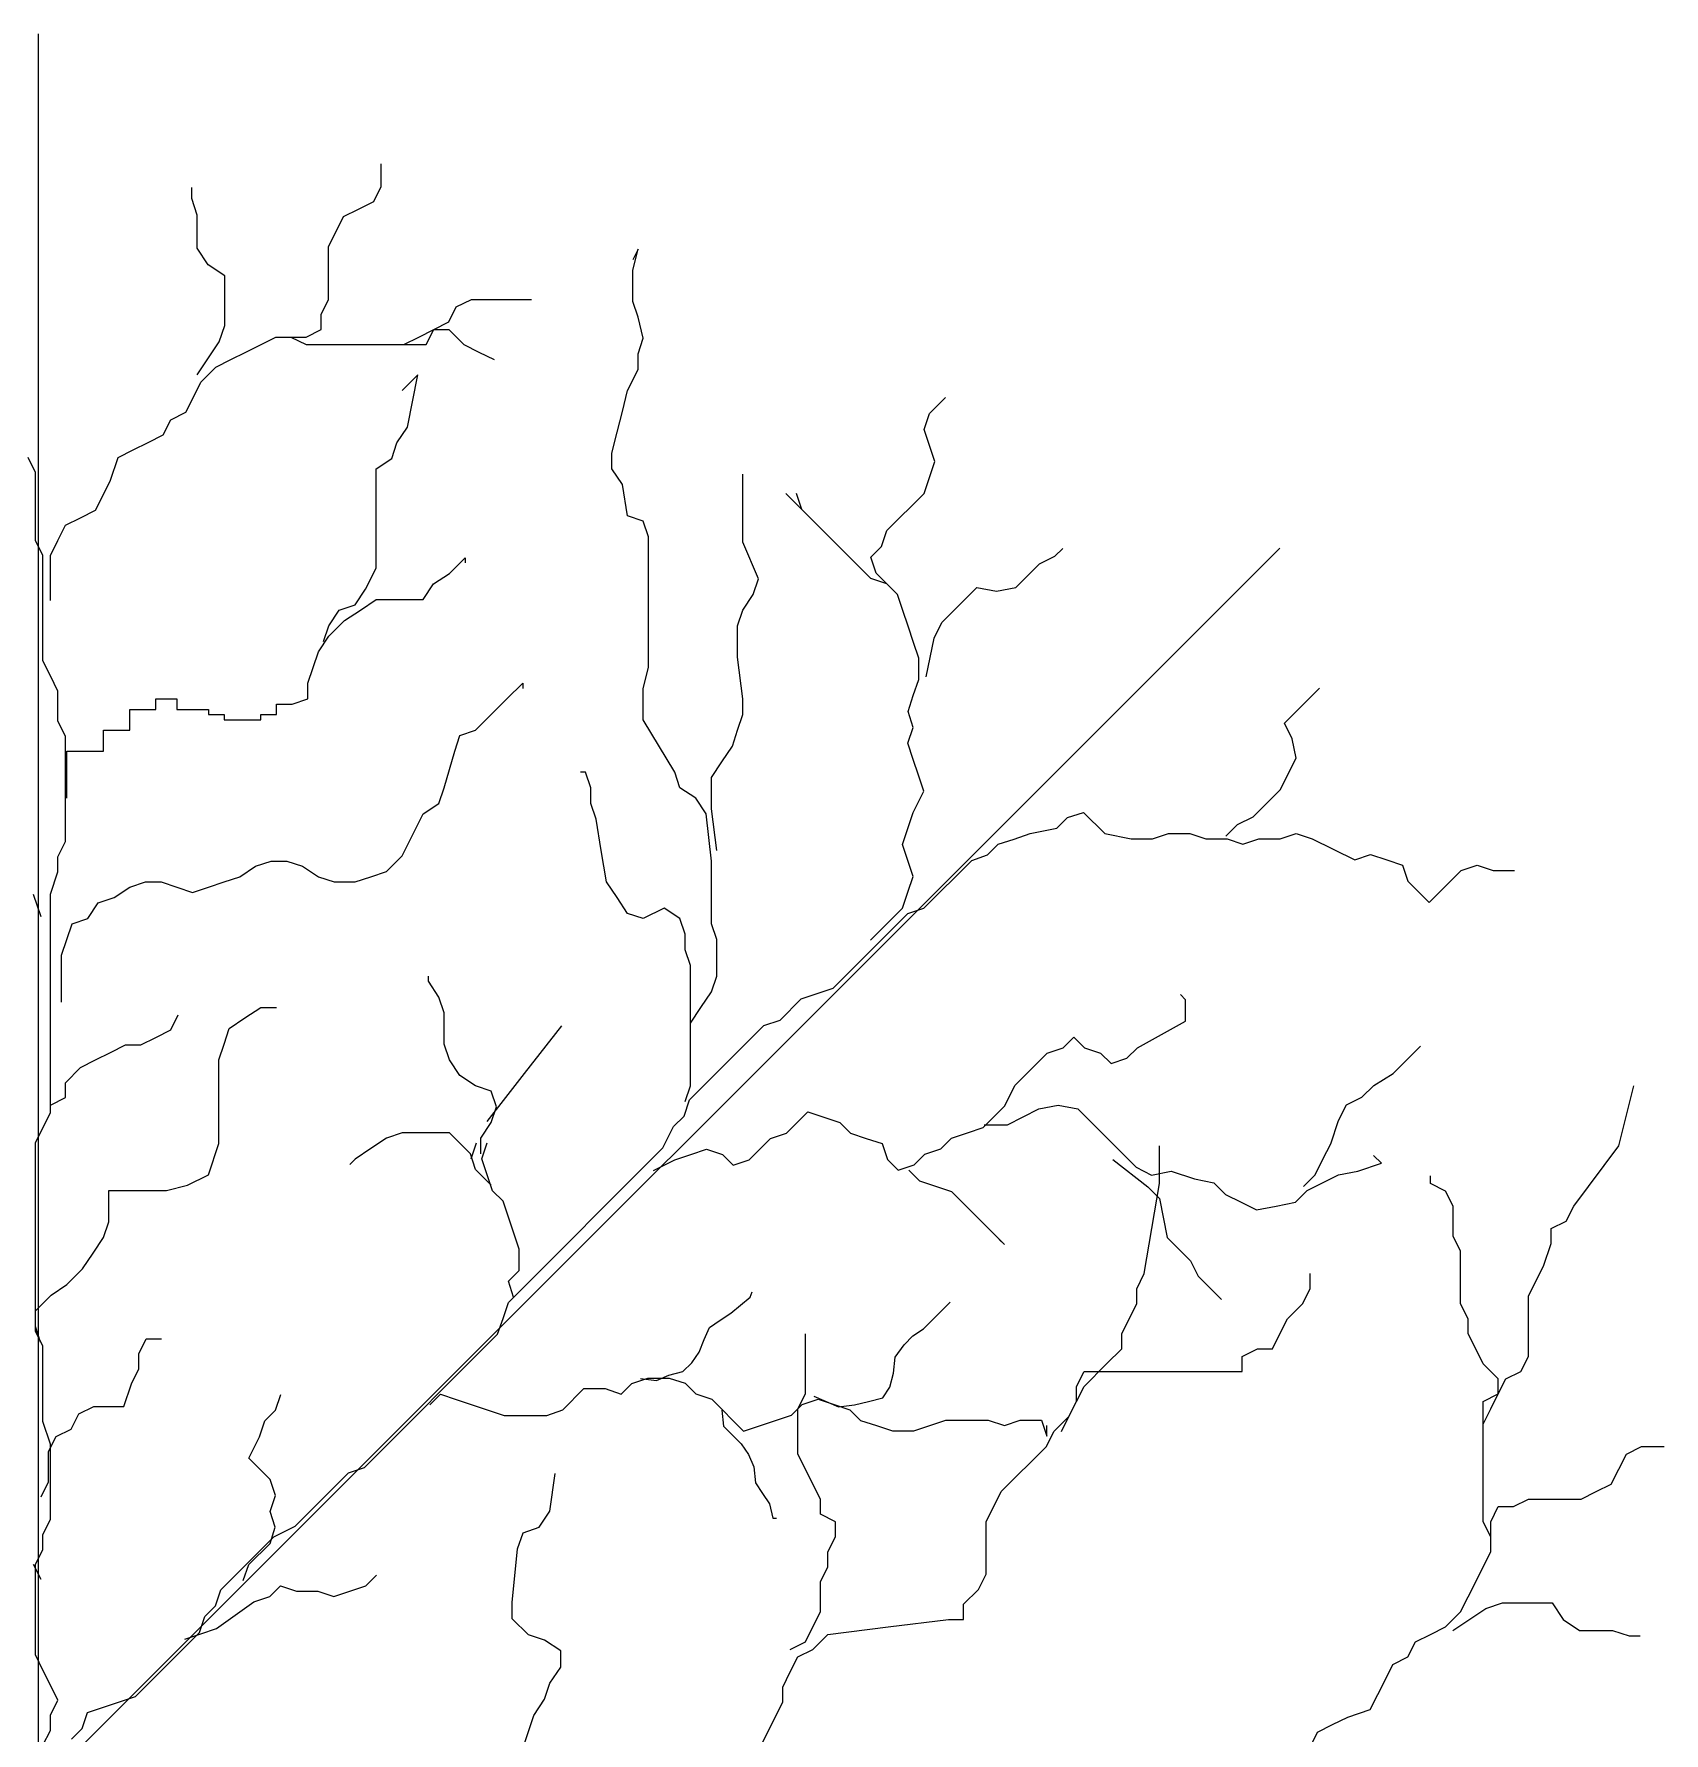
# Model space of a CAD drawing. Header units: millimetres. Extents: x 316.65 to 319.65, y 2570.14 to 2573.14.
# Drawn here: x 318.148 to 319.541, y 2571.687 to 2573.139 of the extents above; entities that cross this region are included whole.
import ezdxf

# ---------------------------------------------------------------- set-up
doc = ezdxf.new("R2010")
doc.units = ezdxf.units.MM
doc.header["$LTSCALE"] = 10
doc.layers.add('Vegetais', color=94, linetype='Continuous')

msp = doc.modelspace()

# ---------------------------------------------------------------- linework, layer by layer
at = {"layer": 'Vegetais', "color": 34}
for p, q in [((318.1521, 2571.639), (318.1521, 2573.139)), ((318.1521, 2571.639), (319.2128, 2572.6996)), ((318.1624, 2571.728), (318.156, 2571.7408)), ((318.1688, 2571.7151), (318.1624, 2571.728)), ((318.1624, 2571.7022), (318.1688, 2571.7151)), ((318.2078, 2571.7092), (318.2214, 2571.7137)), ((318.1624, 2571.6893), (318.1624, 2571.7022)), ((318.1896, 2571.691), (318.1941, 2571.7046)), ((318.1941, 2571.7046), (318.2078, 2571.7092)), ((318.156, 2571.6765), (318.1624, 2571.6893)), ((318.1805, 2571.6819), (318.1896, 2571.691))]:
    msp.add_line(p, q, dxfattribs=at)
at = {"layer": 'Vegetais'}
for p, q in [((318.445, 2573.0087), (318.445, 2573.028)), ((318.2831, 2572.9983), (318.2831, 2573.0077)), ((318.4386, 2572.9959), (318.445, 2573.0087)), ((318.2878, 2572.9842), (318.2831, 2572.9983)), ((318.4257, 2572.9894), (318.4386, 2572.9959)), ((318.2878, 2572.9559), (318.2878, 2572.9842)), ((318.4065, 2572.9701), (318.4129, 2572.983)), ((318.4129, 2572.983), (318.4257, 2572.9894)), ((318.4001, 2572.9573), (318.4065, 2572.9701)), ((318.2972, 2572.9418), (318.2878, 2572.9559)), ((318.4001, 2572.9122), (318.4001, 2572.9573)), ((318.6645, 2572.9551), (318.66, 2572.9461)), ((318.66, 2572.9372), (318.6645, 2572.9551)), ((318.3113, 2572.9323), (318.2972, 2572.9418)), ((318.3113, 2572.89), (318.3113, 2572.9323)), ((318.66, 2572.9104), (318.66, 2572.9372)), ((318.3936, 2572.8993), (318.4001, 2572.9122)), ((318.5028, 2572.8929), (318.5092, 2572.9058)), ((318.5092, 2572.9058), (318.5221, 2572.9122)), ((318.5221, 2572.9122), (318.5735, 2572.9122)), ((318.6645, 2572.897), (318.66, 2572.9104)), ((318.3066, 2572.8758), (318.3113, 2572.89)), ((318.3936, 2572.8865), (318.3936, 2572.8993)), ((318.49, 2572.8865), (318.5028, 2572.8929)), ((318.669, 2572.8791), (318.6645, 2572.897)), ((318.2878, 2572.8476), (318.3066, 2572.8758)), ((318.3423, 2572.8736), (318.3551, 2572.88)), ((318.3551, 2572.88), (318.3808, 2572.88)), ((318.3551, 2572.88), (318.3679, 2572.88)), ((318.3679, 2572.88), (318.3808, 2572.8736)), ((318.3808, 2572.88), (318.3936, 2572.8865)), ((318.4643, 2572.8736), (318.4771, 2572.88)), ((318.4771, 2572.88), (318.49, 2572.8865)), ((318.4835, 2572.8736), (318.49, 2572.8865)), ((318.49, 2572.8865), (318.5028, 2572.8865)), ((318.5028, 2572.8865), (318.5157, 2572.8736)), ((318.6645, 2572.8657), (318.669, 2572.8791)), ((318.3037, 2572.8543), (318.3166, 2572.8607)), ((318.3166, 2572.8607), (318.3294, 2572.8671)), ((318.3294, 2572.8671), (318.3423, 2572.8736)), ((318.3808, 2572.8736), (318.4835, 2572.8736)), ((318.4386, 2572.8736), (318.4643, 2572.8736)), ((318.5157, 2572.8736), (318.5285, 2572.8671)), ((318.5285, 2572.8671), (318.5414, 2572.8607)), ((318.6645, 2572.8523), (318.6645, 2572.8657)), ((318.2909, 2572.8414), (318.3037, 2572.8543)), ((318.4764, 2572.8478), (318.463, 2572.8344)), ((318.4675, 2572.8031), (318.4764, 2572.8478)), ((318.6555, 2572.8344), (318.6645, 2572.8523)), ((318.2845, 2572.8285), (318.2909, 2572.8414)), ((318.6511, 2572.8165), (318.6555, 2572.8344)), ((318.2652, 2572.8092), (318.278, 2572.8157)), ((318.278, 2572.8157), (318.2845, 2572.8285)), ((318.6466, 2572.7987), (318.6511, 2572.8165)), ((318.9136, 2572.8146), (318.9273, 2572.8283)), ((318.2588, 2572.7963), (318.2652, 2572.8092)), ((318.4585, 2572.7897), (318.4675, 2572.8031)), ((318.909, 2572.801), (318.9136, 2572.8146)), ((318.2331, 2572.7835), (318.2459, 2572.7899)), ((318.2459, 2572.7899), (318.2588, 2572.7963)), ((318.454, 2572.7763), (318.4585, 2572.7897)), ((318.6421, 2572.7808), (318.6466, 2572.7987)), ((318.9136, 2572.7874), (318.909, 2572.801)), ((318.9181, 2572.7737), (318.9136, 2572.7874)), ((318.1496, 2572.7642), (318.1432, 2572.777)), ((318.2138, 2572.7577), (318.2202, 2572.777)), ((318.2202, 2572.777), (318.2331, 2572.7835)), ((318.4406, 2572.7674), (318.454, 2572.7763)), ((318.6421, 2572.7674), (318.6421, 2572.7808)), ((318.9135, 2572.7601), (318.9181, 2572.7737)), ((318.1496, 2572.7062), (318.1496, 2572.7642)), ((318.2074, 2572.7449), (318.2138, 2572.7577)), ((318.4406, 2572.6825), (318.4406, 2572.7674)), ((318.6511, 2572.754), (318.6421, 2572.7674)), ((318.7541, 2572.7048), (318.7541, 2572.7629)), ((318.909, 2572.7464), (318.9135, 2572.7601)), ((318.201, 2572.732), (318.2074, 2572.7449)), ((318.6555, 2572.7272), (318.6511, 2572.754)), ((318.8634, 2572.6737), (318.7908, 2572.7463)), ((318.8044, 2572.7327), (318.7999, 2572.7463)), ((318.8771, 2572.7146), (318.909, 2572.7464)), ((318.1881, 2572.7256), (318.201, 2572.732)), ((318.8226, 2572.7145), (318.8044, 2572.7327)), ((318.1688, 2572.7062), (318.1753, 2572.7191)), ((318.1753, 2572.7191), (318.1881, 2572.7256)), ((318.669, 2572.7227), (318.6555, 2572.7272)), ((318.6734, 2572.7093), (318.669, 2572.7227)), ((318.8726, 2572.7009), (318.8771, 2572.7146)), ((318.156, 2572.6934), (318.1496, 2572.7062)), ((318.1624, 2572.6934), (318.1688, 2572.7062)), ((318.6734, 2572.5976), (318.6734, 2572.7093)), ((318.7675, 2572.6735), (318.7541, 2572.7048)), ((318.8635, 2572.6918), (318.8726, 2572.7009)), ((318.156, 2572.6033), (318.156, 2572.6934)), ((318.1624, 2572.6548), (318.1624, 2572.6934)), ((318.5033, 2572.678), (318.5167, 2572.6914)), ((318.5167, 2572.6914), (318.5167, 2572.6869)), ((318.868, 2572.6782), (318.8635, 2572.6918)), ((318.9874, 2572.6661), (319.0074, 2572.6861)), ((319.0074, 2572.6861), (319.0207, 2572.6928)), ((319.0207, 2572.6928), (319.0274, 2572.6994)), ((318.4316, 2572.6646), (318.4406, 2572.6825)), ((318.4898, 2572.6691), (318.5033, 2572.678)), ((318.763, 2572.6601), (318.7675, 2572.6735)), ((318.8771, 2572.6691), (318.8634, 2572.6737)), ((318.8862, 2572.66), (318.868, 2572.6782)), ((318.4227, 2572.6512), (318.4316, 2572.6646)), ((318.4809, 2572.6557), (318.4898, 2572.6691)), ((318.7541, 2572.6467), (318.763, 2572.6601)), ((318.8862, 2572.66), (318.8771, 2572.6691)), ((318.8907, 2572.6464), (318.8862, 2572.66)), ((318.9242, 2572.6361), (318.9541, 2572.6661)), ((318.9541, 2572.6661), (318.9708, 2572.6628)), ((318.9708, 2572.6628), (318.9874, 2572.6661)), ((318.4003, 2572.6333), (318.4092, 2572.6467)), ((318.4092, 2572.6467), (318.4227, 2572.6512)), ((318.4137, 2572.6378), (318.4272, 2572.6467)), ((318.4272, 2572.6467), (318.4406, 2572.6557)), ((318.4406, 2572.6557), (318.4809, 2572.6557)), ((318.7496, 2572.6333), (318.7541, 2572.6467)), ((318.8952, 2572.6328), (318.8907, 2572.6464)), ((318.3958, 2572.6199), (318.4003, 2572.6333)), ((318.4003, 2572.6244), (318.4137, 2572.6378)), ((318.7496, 2572.6065), (318.7496, 2572.6333)), ((318.8998, 2572.6191), (318.8952, 2572.6328)), ((318.9175, 2572.6228), (318.9242, 2572.6361)), ((318.3913, 2572.611), (318.4003, 2572.6244)), ((318.9043, 2572.6055), (318.8998, 2572.6191)), ((318.9108, 2572.5895), (318.9175, 2572.6228)), ((318.1624, 2572.5904), (318.156, 2572.6033)), ((318.3824, 2572.5842), (318.3913, 2572.611)), ((318.7541, 2572.5707), (318.7496, 2572.6065)), ((318.9043, 2572.5873), (318.9043, 2572.6055)), ((318.1688, 2572.5775), (318.1624, 2572.5904)), ((318.3824, 2572.5707), (318.3824, 2572.5842)), ((318.5525, 2572.5707), (318.566, 2572.5842)), ((318.566, 2572.5842), (318.566, 2572.5797)), ((318.669, 2572.5797), (318.6734, 2572.5976)), ((318.8997, 2572.5737), (318.9043, 2572.5873)), ((318.1688, 2572.5518), (318.1688, 2572.5775)), ((318.2525, 2572.5618), (318.2525, 2572.5707)), ((318.2525, 2572.5707), (318.2704, 2572.5707)), ((318.2704, 2572.5707), (318.2704, 2572.5618)), ((318.3689, 2572.5663), (318.3824, 2572.5707)), ((318.5391, 2572.5573), (318.5525, 2572.5707)), ((318.669, 2572.5529), (318.669, 2572.5797)), ((318.7541, 2572.5573), (318.7541, 2572.5707)), ((318.8952, 2572.56), (318.8997, 2572.5737)), ((319.2169, 2572.5499), (319.2468, 2572.5799)), ((318.2301, 2572.5439), (318.2301, 2572.5618)), ((318.2301, 2572.5618), (318.2525, 2572.5618)), ((318.2704, 2572.5618), (318.2973, 2572.5618)), ((318.2973, 2572.5618), (318.2973, 2572.5573)), ((318.2973, 2572.5573), (318.3107, 2572.5573)), ((318.3107, 2572.5573), (318.3107, 2572.5529)), ((318.3421, 2572.5529), (318.3421, 2572.5573)), ((318.3421, 2572.5573), (318.3555, 2572.5573)), ((318.3555, 2572.5573), (318.3555, 2572.5663)), ((318.3555, 2572.5663), (318.3689, 2572.5663)), ((318.5257, 2572.5439), (318.5391, 2572.5573)), ((318.7496, 2572.5439), (318.7541, 2572.5573)), ((318.8997, 2572.5464), (318.8952, 2572.56)), ((318.1753, 2572.5389), (318.1688, 2572.5518)), ((318.2077, 2572.5261), (318.2077, 2572.5439)), ((318.2077, 2572.5439), (318.2301, 2572.5439)), ((318.3107, 2572.5529), (318.3421, 2572.5529)), ((318.5122, 2572.5395), (318.5257, 2572.5439)), ((318.6958, 2572.5082), (318.669, 2572.5529)), ((318.7451, 2572.5305), (318.7496, 2572.5439)), ((318.8951, 2572.5328), (318.8997, 2572.5464)), ((319.2235, 2572.5366), (319.2169, 2572.5499)), ((318.1753, 2572.4488), (318.1753, 2572.5389)), ((318.1764, 2572.4858), (318.1764, 2572.5261)), ((318.1764, 2572.5261), (318.2077, 2572.5261)), ((318.4988, 2572.4948), (318.5078, 2572.5261)), ((318.5078, 2572.5261), (318.5122, 2572.5395)), ((318.7361, 2572.5171), (318.7451, 2572.5305)), ((318.8997, 2572.5191), (318.8951, 2572.5328)), ((319.2268, 2572.52), (319.2235, 2572.5366)), ((318.7272, 2572.5037), (318.7361, 2572.5171)), ((318.9042, 2572.5055), (318.8997, 2572.5191)), ((319.2201, 2572.5066), (319.2268, 2572.52)), ((318.6197, 2572.5082), (318.6152, 2572.5082)), ((318.6242, 2572.4948), (318.6197, 2572.5082)), ((318.7003, 2572.4948), (318.6958, 2572.5082)), ((318.7272, 2572.4769), (318.7272, 2572.5037)), ((318.9087, 2572.4919), (318.9042, 2572.5055)), ((319.2135, 2572.4933), (319.2201, 2572.5066)), ((318.4943, 2572.4814), (318.4988, 2572.4948)), ((318.6242, 2572.4814), (318.6242, 2572.4948)), ((318.7138, 2572.4858), (318.7003, 2572.4948)), ((318.7227, 2572.4724), (318.7138, 2572.4858)), ((318.8996, 2572.4737), (318.9087, 2572.4919)), ((319.1902, 2572.47), (319.2135, 2572.4933)), ((318.463, 2572.4367), (318.4809, 2572.4724)), ((318.4809, 2572.4724), (318.4943, 2572.4814)), ((318.6287, 2572.468), (318.6242, 2572.4814)), ((318.6331, 2572.4412), (318.6287, 2572.468)), ((318.7272, 2572.4322), (318.7227, 2572.4724)), ((318.7317, 2572.4412), (318.7272, 2572.4769)), ((318.895, 2572.46), (318.8996, 2572.4737)), ((319.0223, 2572.4602), (319.0314, 2572.4693)), ((319.0314, 2572.4693), (319.0451, 2572.4738)), ((319.0451, 2572.4738), (319.0633, 2572.4557)), ((319.1768, 2572.4633), (319.1902, 2572.47)), ((318.8905, 2572.4464), (318.895, 2572.46)), ((318.986, 2572.451), (318.9996, 2572.4556)), ((318.9996, 2572.4556), (319.0223, 2572.4602)), ((319.0633, 2572.4557), (319.086, 2572.4511)), ((319.1042, 2572.4511), (319.1178, 2572.4557)), ((319.1178, 2572.4557), (319.136, 2572.4557)), ((319.136, 2572.4557), (319.1496, 2572.4512)), ((319.1669, 2572.4534), (319.1768, 2572.4633)), ((319.2133, 2572.4513), (319.2269, 2572.4558)), ((319.2269, 2572.4558), (319.2405, 2572.4513)), ((318.1688, 2572.4359), (318.1753, 2572.4488)), ((318.6376, 2572.4143), (318.6331, 2572.4412)), ((318.895, 2572.4327), (318.8905, 2572.4464)), ((318.9632, 2572.4374), (318.9723, 2572.4465)), ((318.9723, 2572.4465), (318.986, 2572.451)), ((319.086, 2572.4511), (319.1042, 2572.4511)), ((319.1496, 2572.4512), (319.1678, 2572.4512)), ((319.1678, 2572.4512), (319.1814, 2572.4467)), ((319.1814, 2572.4467), (319.1951, 2572.4512)), ((319.1951, 2572.4512), (319.2133, 2572.4513)), ((319.2405, 2572.4513), (319.2769, 2572.4331)), ((318.1688, 2572.4231), (318.1688, 2572.4359)), ((318.3242, 2572.4188), (318.3376, 2572.4277)), ((318.3376, 2572.4277), (318.351, 2572.4322)), ((318.351, 2572.4322), (318.3645, 2572.4322)), ((318.3645, 2572.4322), (318.3779, 2572.4277)), ((318.3779, 2572.4277), (318.3913, 2572.4188)), ((318.4495, 2572.4233), (318.463, 2572.4367)), ((318.7272, 2572.3786), (318.7272, 2572.4322)), ((318.8996, 2572.4191), (318.895, 2572.4327)), ((318.9086, 2572.3918), (318.9496, 2572.4328)), ((318.9496, 2572.4328), (318.9632, 2572.4374)), ((319.2769, 2572.4331), (319.2905, 2572.4377)), ((319.2905, 2572.4377), (319.3042, 2572.4332)), ((319.3042, 2572.4332), (319.3178, 2572.4286)), ((319.3178, 2572.4286), (319.3223, 2572.415)), ((319.3405, 2572.3968), (319.3678, 2572.4241)), ((319.3678, 2572.4241), (319.3815, 2572.4287)), ((319.3815, 2572.4287), (319.3951, 2572.4242)), ((319.3951, 2572.4242), (319.4133, 2572.4242)), ((318.1624, 2572.4038), (318.1688, 2572.4231)), ((318.2167, 2572.4009), (318.2301, 2572.4099)), ((318.2301, 2572.4099), (318.2435, 2572.4143)), ((318.2435, 2572.4143), (318.257, 2572.4143)), ((318.257, 2572.4143), (318.2704, 2572.4099)), ((318.2704, 2572.4099), (318.2839, 2572.4054)), ((318.2839, 2572.4054), (318.2973, 2572.4099)), ((318.2973, 2572.4099), (318.3107, 2572.4143)), ((318.3107, 2572.4143), (318.3242, 2572.4188)), ((318.3913, 2572.4188), (318.4048, 2572.4143)), ((318.4048, 2572.4143), (318.4227, 2572.4143)), ((318.4227, 2572.4143), (318.4361, 2572.4188)), ((318.4361, 2572.4188), (318.4495, 2572.4233)), ((318.6466, 2572.4009), (318.6376, 2572.4143)), ((318.895, 2572.4055), (318.8996, 2572.4191)), ((319.3223, 2572.415), (319.3405, 2572.3968)), ((318.1544, 2572.3844), (318.148, 2572.4037)), ((318.1624, 2572.2171), (318.1624, 2572.4038)), ((318.1943, 2572.3831), (318.2032, 2572.3965)), ((318.2032, 2572.3965), (318.2167, 2572.4009)), ((318.6555, 2572.3875), (318.6466, 2572.4009)), ((318.8904, 2572.3918), (318.895, 2572.4055)), ((318.1809, 2572.3786), (318.1943, 2572.3831)), ((318.669, 2572.3831), (318.6555, 2572.3875)), ((318.6869, 2572.392), (318.669, 2572.3831)), ((318.7003, 2572.3831), (318.6869, 2572.392)), ((318.7048, 2572.3697), (318.7003, 2572.3831)), ((318.8313, 2572.3236), (318.895, 2572.3873)), ((318.8631, 2572.3645), (318.8904, 2572.3918)), ((318.895, 2572.3873), (318.9086, 2572.3918)), ((318.1764, 2572.3652), (318.1809, 2572.3786)), ((318.7048, 2572.3562), (318.7048, 2572.3697)), ((318.7317, 2572.3652), (318.7272, 2572.3786)), ((318.1719, 2572.3518), (318.1764, 2572.3652)), ((318.1719, 2572.3116), (318.1719, 2572.3518)), ((318.7093, 2572.3428), (318.7048, 2572.3562)), ((318.7317, 2572.3339), (318.7317, 2572.3652)), ((318.7093, 2572.2892), (318.7093, 2572.3428)), ((318.4854, 2572.3294), (318.4854, 2572.3339)), ((318.4943, 2572.316), (318.4854, 2572.3294)), ((318.7272, 2572.3205), (318.7317, 2572.3339)), ((318.8176, 2572.319), (318.8313, 2572.3236)), ((318.4988, 2572.3026), (318.4943, 2572.316)), ((318.7182, 2572.3071), (318.7272, 2572.3205)), ((318.7858, 2572.2962), (318.804, 2572.3144)), ((318.804, 2572.3144), (318.8176, 2572.319)), ((319.1324, 2572.3137), (319.1279, 2572.3182)), ((319.1324, 2572.2955), (319.1324, 2572.3137)), ((318.2652, 2572.2879), (318.2716, 2572.3008)), ((318.3152, 2572.2892), (318.3286, 2572.2982)), ((318.3286, 2572.2982), (318.3421, 2572.3071)), ((318.3421, 2572.3071), (318.3555, 2572.3071)), ((318.4988, 2572.2758), (318.4988, 2572.3026)), ((318.7093, 2572.2937), (318.7182, 2572.3071)), ((318.7093, 2572.2401), (318.7093, 2572.2937)), ((318.7721, 2572.2917), (318.7858, 2572.2962)), ((319.0914, 2572.2727), (319.1324, 2572.2955)), ((318.2395, 2572.275), (318.2523, 2572.2815)), ((318.2523, 2572.2815), (318.2652, 2572.2879)), ((318.3107, 2572.2758), (318.3152, 2572.2892)), ((318.5675, 2572.2506), (318.5994, 2572.2915)), ((318.7084, 2572.228), (318.7721, 2572.2917)), ((319.0278, 2572.2726), (319.0369, 2572.2817)), ((319.0369, 2572.2817), (319.046, 2572.2727)), ((318.201, 2572.2622), (318.2138, 2572.2686)), ((318.2138, 2572.2686), (318.2266, 2572.275)), ((318.2266, 2572.275), (318.2395, 2572.275)), ((318.3062, 2572.2624), (318.3107, 2572.2758)), ((318.5033, 2572.2624), (318.4988, 2572.2758)), ((318.9868, 2572.2408), (319.0142, 2572.2681)), ((319.0142, 2572.2681), (319.0278, 2572.2726)), ((319.046, 2572.2727), (319.0596, 2572.2681)), ((319.0596, 2572.2681), (319.0687, 2572.2591)), ((319.0823, 2572.2636), (319.0914, 2572.2727)), ((319.3097, 2572.2505), (319.333, 2572.2739)), ((318.1753, 2572.2428), (318.1881, 2572.2557)), ((318.1881, 2572.2557), (318.201, 2572.2622)), ((318.3062, 2572.1909), (318.3062, 2572.2624)), ((318.5122, 2572.249), (318.5033, 2572.2624)), ((318.5356, 2572.2096), (318.5675, 2572.2506)), ((319.0687, 2572.2591), (319.0823, 2572.2636)), ((319.2931, 2572.2405), (319.3097, 2572.2505)), ((318.1753, 2572.23), (318.1753, 2572.2428)), ((318.5257, 2572.2401), (318.5122, 2572.249)), ((318.5391, 2572.2356), (318.5257, 2572.2401)), ((318.5436, 2572.2222), (318.5391, 2572.2356)), ((318.7048, 2572.2267), (318.7093, 2572.2401)), ((318.9777, 2572.2226), (318.9868, 2572.2408)), ((319.2831, 2572.2305), (319.2931, 2572.2405)), ((319.5026, 2572.1888), (319.5155, 2572.2401)), ((318.1624, 2572.2235), (318.1753, 2572.23)), ((318.5391, 2572.2088), (318.5436, 2572.2222)), ((318.7038, 2572.2143), (318.7084, 2572.228)), ((318.9595, 2572.2044), (318.9777, 2572.2226)), ((319.0069, 2572.2203), (319.0235, 2572.2236)), ((319.0235, 2572.2236), (319.0402, 2572.2203)), ((319.2631, 2572.2106), (319.2698, 2572.2239)), ((319.2698, 2572.2239), (319.2831, 2572.2305)), ((318.156, 2572.2042), (318.1624, 2572.2171)), ((318.5301, 2572.1954), (318.5391, 2572.2088)), ((318.6947, 2572.2052), (318.7038, 2572.2143)), ((318.7913, 2572.1997), (318.8095, 2572.2179)), ((318.8095, 2572.2179), (318.8232, 2572.2133)), ((318.8232, 2572.2133), (318.8368, 2572.2088)), ((318.8368, 2572.2088), (318.8459, 2572.1997)), ((318.9603, 2572.2069), (318.9803, 2572.2069)), ((318.9803, 2572.2069), (319.0069, 2572.2203)), ((319.0402, 2572.2203), (319.09, 2572.1705)), ((319.2564, 2572.1906), (319.2631, 2572.2106)), ((318.1496, 2572.1914), (318.156, 2572.2042)), ((318.1496, 2572.0305), (318.1496, 2572.1914)), ((318.4495, 2572.1954), (318.4361, 2572.1864)), ((318.463, 2572.1998), (318.4495, 2572.1954)), ((318.5033, 2572.1998), (318.463, 2572.1998)), ((318.5212, 2572.182), (318.5033, 2572.1998)), ((318.522, 2572.1778), (318.5265, 2572.1914)), ((318.5301, 2572.182), (318.5301, 2572.1954)), ((318.5311, 2572.1778), (318.5356, 2572.1914)), ((318.6856, 2572.187), (318.6947, 2572.2052)), ((318.7595, 2572.1769), (318.7777, 2572.1951)), ((318.7777, 2572.1951), (318.7913, 2572.1997)), ((318.8459, 2572.1997), (318.8595, 2572.1952)), ((318.8595, 2572.1952), (318.8731, 2572.1907)), ((318.9231, 2572.1862), (318.9322, 2572.1953)), ((318.9322, 2572.1953), (318.9459, 2572.1998)), ((318.9459, 2572.1998), (318.9595, 2572.2044)), ((318.2973, 2572.1641), (318.3062, 2572.1909)), ((318.4227, 2572.1775), (318.4182, 2572.173)), ((318.4361, 2572.1864), (318.4227, 2572.1775)), ((318.5257, 2572.1686), (318.5212, 2572.182)), ((318.5356, 2572.1641), (318.5311, 2572.1778)), ((318.5537, 2572.055), (318.6856, 2572.187)), ((318.6776, 2572.1677), (318.6958, 2572.1768)), ((318.6958, 2572.1768), (318.7095, 2572.1814)), ((318.7095, 2572.1814), (318.7231, 2572.1859)), ((318.7231, 2572.1859), (318.7367, 2572.1814)), ((318.7367, 2572.1814), (318.7458, 2572.1723)), ((318.7458, 2572.1723), (318.7595, 2572.1769)), ((318.8731, 2572.1907), (318.8777, 2572.177)), ((318.8777, 2572.177), (318.8868, 2572.1679)), ((318.9004, 2572.1725), (318.9095, 2572.1816)), ((318.9095, 2572.1816), (318.9231, 2572.1862)), ((319.0701, 2572.1771), (319.1, 2572.1538)), ((319.11, 2572.1567), (319.11, 2572.1888)), ((319.2431, 2572.164), (319.2497, 2572.1773)), ((319.2497, 2572.1773), (319.2564, 2572.1906)), ((319.2997, 2572.174), (319.293, 2572.1806)), ((319.464, 2572.1374), (319.5026, 2572.1888)), ((318.2794, 2572.1552), (318.2973, 2572.1641)), ((318.5391, 2572.1552), (318.5257, 2572.1686)), ((318.5401, 2572.1505), (318.5356, 2572.1641)), ((318.8868, 2572.1679), (318.9004, 2572.1725)), ((318.8958, 2572.1679), (318.9049, 2572.1589)), ((319.09, 2572.1705), (319.1033, 2572.1638)), ((319.1033, 2572.1638), (319.12, 2572.1672)), ((319.12, 2572.1672), (319.1399, 2572.1605)), ((319.2331, 2572.154), (319.2431, 2572.164)), ((319.2364, 2572.1506), (319.263, 2572.164)), ((319.263, 2572.164), (319.2797, 2572.1673)), ((319.2797, 2572.1673), (319.2997, 2572.174)), ((319.3417, 2572.1567), (319.3417, 2572.1631)), ((318.2122, 2572.1239), (318.2122, 2572.1507)), ((318.2122, 2572.1507), (318.2615, 2572.1507)), ((318.2615, 2572.1507), (318.2794, 2572.1552)), ((318.5492, 2572.1414), (318.5401, 2572.1505)), ((318.9049, 2572.1589), (318.9186, 2572.1543)), ((318.9186, 2572.1543), (318.9322, 2572.1498)), ((318.9322, 2572.1498), (318.9776, 2572.1044)), ((319.0971, 2572.0796), (319.11, 2572.1567)), ((319.1, 2572.1538), (319.11, 2572.1439)), ((319.1399, 2572.1605), (319.1566, 2572.1572)), ((319.1566, 2572.1572), (319.1665, 2572.1472)), ((319.2264, 2572.1406), (319.2364, 2572.1506)), ((319.3546, 2572.1502), (319.3417, 2572.1567)), ((319.361, 2572.1374), (319.3546, 2572.1502)), ((318.5537, 2572.1278), (318.5492, 2572.1414)), ((319.11, 2572.1439), (319.1166, 2572.1106)), ((319.1665, 2572.1472), (319.1798, 2572.1406)), ((319.1798, 2572.1406), (319.1931, 2572.134)), ((319.1931, 2572.134), (319.2098, 2572.1373)), ((319.2098, 2572.1373), (319.2264, 2572.1406)), ((319.361, 2572.1117), (319.361, 2572.1374)), ((319.4575, 2572.1245), (319.464, 2572.1374)), ((318.2077, 2572.1105), (318.2122, 2572.1239)), ((318.5583, 2572.1142), (318.5537, 2572.1278)), ((319.4447, 2572.1181), (319.4575, 2572.1245)), ((318.1988, 2572.0971), (318.2077, 2572.1105)), ((318.5628, 2572.1005), (318.5583, 2572.1142)), ((318.9776, 2572.1044), (318.9731, 2572.1089)), ((319.1166, 2572.1106), (319.1365, 2572.0906)), ((319.3674, 2572.0988), (319.361, 2572.1117)), ((319.4382, 2572.086), (319.4447, 2572.1053)), ((319.4447, 2572.1053), (319.4447, 2572.1181)), ((318.1898, 2572.0837), (318.1988, 2572.0971)), ((318.5628, 2572.0823), (318.5628, 2572.1005)), ((319.1365, 2572.0906), (319.1432, 2572.0773)), ((319.3674, 2572.0539), (319.3674, 2572.0988)), ((318.1764, 2572.0702), (318.1898, 2572.0837)), ((318.5537, 2572.0732), (318.5628, 2572.0823)), ((319.0907, 2572.0667), (319.0971, 2572.0796)), ((319.1432, 2572.0773), (319.1631, 2572.0574)), ((319.2387, 2572.0667), (319.2387, 2572.0796)), ((319.4318, 2572.0732), (319.4382, 2572.086)), ((318.1495, 2572.0479), (318.1629, 2572.0613)), ((318.1629, 2572.0613), (318.1764, 2572.0702)), ((318.5582, 2572.0596), (318.5537, 2572.0732)), ((318.7604, 2572.0594), (318.7619, 2572.064)), ((319.0907, 2572.0539), (319.0907, 2572.0667)), ((319.1631, 2572.0574), (319.1598, 2572.0607)), ((319.2323, 2572.0539), (319.2387, 2572.0667)), ((319.4253, 2572.0603), (319.4318, 2572.0732)), ((318.1495, 2572.0345), (318.1495, 2572.0479)), ((318.5491, 2572.0414), (318.5537, 2572.055)), ((318.7438, 2572.0458), (318.7604, 2572.0594)), ((318.9084, 2572.0324), (318.9311, 2572.0551)), ((319.0842, 2572.041), (319.0907, 2572.0539)), ((319.2194, 2572.041), (319.2323, 2572.0539)), ((319.3739, 2572.041), (319.3674, 2572.0539)), ((319.4253, 2572.0089), (319.4253, 2572.0603)), ((318.154, 2572.0211), (318.1495, 2572.0345)), ((318.5445, 2572.0278), (318.5491, 2572.0414)), ((318.7211, 2572.0232), (318.7256, 2572.0337)), ((318.7256, 2572.0337), (318.7347, 2572.0398)), ((318.7347, 2572.0398), (318.7438, 2572.0458)), ((318.8993, 2572.0264), (318.9084, 2572.0324)), ((319.0778, 2572.0282), (319.0842, 2572.041)), ((319.213, 2572.0282), (319.2194, 2572.041)), ((319.3739, 2572.0282), (319.3739, 2572.041)), ((318.156, 2572.0176), (318.1496, 2572.0305)), ((318.156, 2571.9532), (318.156, 2572.0176)), ((318.2379, 2572.0111), (318.2443, 2572.024)), ((318.2443, 2572.024), (318.2572, 2572.024)), ((318.4308, 2571.914), (318.5445, 2572.0278)), ((318.7166, 2572.0126), (318.7211, 2572.0232)), ((318.8075, 2571.9768), (318.8075, 2572.0282)), ((318.8842, 2572.0082), (318.8918, 2572.0188)), ((318.8918, 2572.0188), (318.8993, 2572.0264)), ((319.0778, 2572.0154), (319.0778, 2572.0282)), ((319.2065, 2572.0154), (319.213, 2572.0282)), ((319.3803, 2572.0154), (319.3739, 2572.0282)), ((318.2379, 2571.9983), (318.2379, 2572.0111)), ((318.7029, 2571.9959), (318.7105, 2572.0035)), ((318.7105, 2572.0035), (318.7166, 2572.0126)), ((318.8827, 2571.9946), (318.8842, 2572.0082)), ((319.0649, 2572.0025), (319.0778, 2572.0154)), ((319.1808, 2572.0089), (319.1937, 2572.0154)), ((319.1808, 2571.9961), (319.1808, 2572.0089)), ((319.1937, 2572.0154), (319.2065, 2572.0154)), ((319.3867, 2572.0025), (319.3803, 2572.0154)), ((319.4189, 2571.9961), (319.4253, 2572.0089)), ((318.2315, 2571.9854), (318.2379, 2571.9983)), ((318.6593, 2571.9858), (318.6729, 2571.9904)), ((318.6667, 2571.9899), (318.6803, 2571.9884)), ((318.6729, 2571.9904), (318.6911, 2571.9904)), ((318.6803, 2571.9884), (318.6909, 2571.9929)), ((318.6909, 2571.9929), (318.7029, 2571.9959)), ((318.6911, 2571.9904), (318.7047, 2571.9859)), ((318.8796, 2571.9825), (318.8827, 2571.9946)), ((319.0392, 2571.9832), (319.0456, 2571.9961)), ((319.0456, 2571.9832), (319.0649, 2572.0025)), ((319.0456, 2571.9961), (319.1808, 2571.9961)), ((319.3996, 2571.9897), (319.3867, 2572.0025)), ((319.3996, 2571.9768), (319.3996, 2571.9897)), ((319.3996, 2571.9768), (319.406, 2571.9897)), ((319.406, 2571.9897), (319.4189, 2571.9961)), ((318.2251, 2571.9661), (318.2315, 2571.9854)), ((318.3546, 2571.9628), (318.3592, 2571.9764)), ((318.4865, 2571.9675), (318.4956, 2571.9766)), ((318.4956, 2571.9766), (318.5092, 2571.9721)), ((318.6001, 2571.9631), (318.6183, 2571.9813)), ((318.6183, 2571.9813), (318.6365, 2571.9813)), ((318.6365, 2571.9813), (318.6502, 2571.9767)), ((318.6502, 2571.9767), (318.6593, 2571.9858)), ((318.7047, 2571.9859), (318.7138, 2571.9768)), ((318.7138, 2571.9768), (318.7274, 2571.9723)), ((318.8011, 2571.964), (318.8075, 2571.9768)), ((318.8147, 2571.9749), (318.8358, 2571.9659)), ((318.8736, 2571.9735), (318.8796, 2571.9825)), ((319.0327, 2571.9576), (319.0456, 2571.9832)), ((319.0392, 2571.9704), (319.0392, 2571.9832)), ((319.3867, 2571.9704), (319.3996, 2571.9768)), ((319.3932, 2571.964), (319.3996, 2571.9768)), ((318.1801, 2571.9468), (318.1865, 2571.9597)), ((318.1865, 2571.9597), (318.1994, 2571.9661)), ((318.1994, 2571.9661), (318.2251, 2571.9661)), ((318.3455, 2571.9537), (318.3546, 2571.9628)), ((318.5092, 2571.9721), (318.5228, 2571.9675)), ((318.5228, 2571.9675), (318.5501, 2571.9585)), ((318.5865, 2571.9585), (318.6001, 2571.9631)), ((318.7274, 2571.9723), (318.7547, 2571.945)), ((318.7361, 2571.9628), (318.7376, 2571.9492)), ((318.7956, 2571.9587), (318.8047, 2571.9678)), ((318.8011, 2571.9254), (318.8011, 2571.964)), ((318.8047, 2571.9678), (318.8184, 2571.9724)), ((318.8184, 2571.9724), (318.832, 2571.9678)), ((318.832, 2571.9678), (318.8456, 2571.9633)), ((318.8358, 2571.9659), (318.8494, 2571.9674)), ((318.8456, 2571.9633), (318.8547, 2571.9542)), ((318.8494, 2571.9674), (318.8615, 2571.9704)), ((318.8615, 2571.9704), (318.8736, 2571.9735)), ((319.0327, 2571.9576), (319.0392, 2571.9704)), ((319.3867, 2571.8676), (319.3867, 2571.9704)), ((319.3867, 2571.9511), (319.3932, 2571.964)), ((318.1624, 2571.9339), (318.156, 2571.9532)), ((318.1673, 2571.9403), (318.1801, 2571.9468)), ((318.341, 2571.9401), (318.3455, 2571.9537)), ((318.5501, 2571.9585), (318.5683, 2571.9585)), ((318.5683, 2571.9585), (318.5865, 2571.9585)), ((318.7376, 2571.9492), (318.7527, 2571.9341)), ((318.7547, 2571.945), (318.7683, 2571.9496)), ((318.7683, 2571.9496), (318.7956, 2571.9587)), ((318.8547, 2571.9542), (318.8683, 2571.9497)), ((318.8683, 2571.9497), (318.882, 2571.9452)), ((318.882, 2571.9452), (318.9002, 2571.9452)), ((318.9002, 2571.9452), (318.9138, 2571.9497)), ((318.9138, 2571.9497), (318.9274, 2571.9543)), ((318.9274, 2571.9543), (318.9456, 2571.9543)), ((318.9456, 2571.9543), (318.9638, 2571.9543)), ((318.9638, 2571.9543), (318.9775, 2571.9498)), ((318.9775, 2571.9498), (318.9911, 2571.9544)), ((318.9911, 2571.9544), (319.0093, 2571.9544)), ((319.0093, 2571.9544), (319.0138, 2571.9408)), ((319.0134, 2571.9319), (319.0199, 2571.9447)), ((319.0138, 2571.9408), (319.0138, 2571.9499)), ((319.0199, 2571.9447), (319.0327, 2571.9576)), ((319.0263, 2571.9447), (319.0327, 2571.9576)), ((319.3867, 2571.9254), (319.3867, 2571.9511)), ((318.1608, 2571.9275), (318.1673, 2571.9403)), ((318.1624, 2571.8696), (318.1624, 2571.9339)), ((318.3319, 2571.9219), (318.341, 2571.9401)), ((318.7527, 2571.9341), (318.7588, 2571.925)), ((319.0006, 2571.919), (319.0134, 2571.9319)), ((319.509, 2571.9254), (319.5219, 2571.9319)), ((319.5219, 2571.9319), (319.5412, 2571.9319)), ((318.1608, 2571.9017), (318.1608, 2571.9275)), ((318.35, 2571.9037), (318.3319, 2571.9219)), ((318.7588, 2571.925), (318.7633, 2571.9145)), ((318.8075, 2571.9126), (318.8011, 2571.9254)), ((318.9877, 2571.9062), (319.0006, 2571.919)), ((319.5026, 2571.9126), (319.509, 2571.9254)), ((318.1544, 2571.8889), (318.1608, 2571.9017)), ((318.3546, 2571.8901), (318.35, 2571.9037)), ((318.3716, 2571.8639), (318.4171, 2571.9094)), ((318.4171, 2571.9094), (318.4308, 2571.914)), ((318.5892, 2571.8765), (318.5938, 2571.9087)), ((318.7633, 2571.9145), (318.7648, 2571.9009)), ((318.8139, 2571.8998), (318.8075, 2571.9126)), ((318.9748, 2571.8933), (318.9877, 2571.9062)), ((319.4961, 2571.8998), (319.5026, 2571.9126)), ((318.35, 2571.8764), (318.3546, 2571.8901)), ((318.7648, 2571.9009), (318.7708, 2571.8918)), ((318.7708, 2571.8918), (318.7768, 2571.8828)), ((318.8204, 2571.8869), (318.8139, 2571.8998)), ((318.8204, 2571.8741), (318.8204, 2571.8869)), ((318.962, 2571.8676), (318.9748, 2571.8933)), ((319.4125, 2571.8805), (319.4253, 2571.8869)), ((319.4253, 2571.8869), (319.4704, 2571.8869)), ((319.4704, 2571.8869), (319.4833, 2571.8933)), ((319.4833, 2571.8933), (319.4961, 2571.8998)), ((318.3545, 2571.8628), (318.35, 2571.8764)), ((318.58, 2571.8628), (318.5892, 2571.8765)), ((318.7768, 2571.8828), (318.7798, 2571.8707)), ((318.8332, 2571.8676), (318.8204, 2571.8741)), ((319.3932, 2571.8676), (319.3996, 2571.8805)), ((319.3996, 2571.8805), (319.4125, 2571.8805)), ((318.156, 2571.8567), (318.1624, 2571.8696)), ((318.35, 2571.8491), (318.3545, 2571.8628)), ((318.3534, 2571.8548), (318.3716, 2571.8639)), ((318.5616, 2571.8444), (318.5662, 2571.8582)), ((318.5662, 2571.8582), (318.58, 2571.8628)), ((318.7798, 2571.8707), (318.7829, 2571.8707)), ((318.8332, 2571.8548), (318.8332, 2571.8676)), ((318.962, 2571.8227), (318.962, 2571.8676)), ((319.3932, 2571.8548), (319.3867, 2571.8676)), ((319.3932, 2571.8419), (319.3932, 2571.8676)), ((318.1496, 2571.8309), (318.156, 2571.8438)), ((318.156, 2571.8438), (318.156, 2571.8567)), ((318.3079, 2571.8093), (318.3534, 2571.8548)), ((318.3318, 2571.8309), (318.35, 2571.8491)), ((318.557, 2571.7985), (318.5616, 2571.8444)), ((318.8268, 2571.8419), (318.8332, 2571.8548)), ((319.3932, 2571.8419), (319.3932, 2571.8548)), ((318.1544, 2571.8181), (318.148, 2571.8309)), ((318.1496, 2571.7537), (318.1496, 2571.8309)), ((318.3272, 2571.8173), (318.3318, 2571.8309)), ((318.8204, 2571.8163), (318.8268, 2571.8291)), ((318.8268, 2571.8291), (318.8268, 2571.8419)), ((319.3803, 2571.8163), (319.3867, 2571.8291)), ((319.3867, 2571.8291), (319.3932, 2571.8419)), ((318.4318, 2571.8129), (318.4409, 2571.822)), ((318.8204, 2571.7906), (318.8204, 2571.8163)), ((318.9555, 2571.8098), (318.962, 2571.8227)), ((319.3739, 2571.8034), (319.3803, 2571.8163)), ((318.3033, 2571.7957), (318.3079, 2571.8093)), ((318.3363, 2571.7991), (318.3499, 2571.8037)), ((318.3499, 2571.8037), (318.359, 2571.8128)), ((318.359, 2571.8128), (318.3727, 2571.8082)), ((318.3727, 2571.8082), (318.3908, 2571.8083)), ((318.3908, 2571.8083), (318.4045, 2571.8037)), ((318.4045, 2571.8037), (318.4181, 2571.8083)), ((318.4181, 2571.8083), (318.4318, 2571.8129)), ((318.9426, 2571.797), (318.9555, 2571.8098)), ((319.3674, 2571.7906), (319.3739, 2571.8034)), ((318.2897, 2571.7729), (318.2942, 2571.7866)), ((318.2942, 2571.7866), (318.3033, 2571.7957)), ((318.3044, 2571.7764), (318.3363, 2571.7991)), ((318.557, 2571.7847), (318.557, 2571.7985)), ((318.8139, 2571.7777), (318.8204, 2571.7906)), ((318.9426, 2571.7841), (318.9426, 2571.797)), ((319.3546, 2571.7777), (319.3674, 2571.7906)), ((319.3607, 2571.7747), (319.389, 2571.7935)), ((319.389, 2571.7935), (319.4031, 2571.7982)), ((319.4031, 2571.7982), (319.4455, 2571.7982)), ((319.4455, 2571.7982), (319.4549, 2571.7841)), ((318.2351, 2571.7183), (318.2897, 2571.7729)), ((318.2771, 2571.7672), (318.2908, 2571.7718)), ((318.2908, 2571.7718), (318.3044, 2571.7764)), ((318.5708, 2571.771), (318.557, 2571.7847)), ((318.5846, 2571.7664), (318.5708, 2571.771)), ((318.8075, 2571.7649), (318.8139, 2571.7777)), ((318.8139, 2571.7585), (318.8268, 2571.7713)), ((318.8268, 2571.7713), (318.8783, 2571.7777)), ((318.8783, 2571.7777), (318.9298, 2571.7841)), ((318.9298, 2571.7841), (318.9426, 2571.7841)), ((319.3288, 2571.7649), (319.3417, 2571.7713)), ((319.3417, 2571.7713), (319.3546, 2571.7777)), ((319.4549, 2571.7841), (319.469, 2571.7747)), ((319.469, 2571.7747), (319.4973, 2571.7747)), ((319.4973, 2571.7747), (319.5114, 2571.77)), ((318.5984, 2571.7572), (318.5846, 2571.7664)), ((318.5984, 2571.7434), (318.5984, 2571.7572)), ((318.7946, 2571.7585), (318.8075, 2571.7649)), ((318.8011, 2571.752), (318.8139, 2571.7585)), ((319.3224, 2571.752), (319.3288, 2571.7649)), ((319.5114, 2571.77), (319.5209, 2571.77)), ((318.156, 2571.7408), (318.1496, 2571.7537)), ((318.5892, 2571.7296), (318.5984, 2571.7434)), ((318.7946, 2571.7392), (318.8011, 2571.752)), ((319.3031, 2571.7328), (319.3095, 2571.7456)), ((319.3095, 2571.7456), (319.3224, 2571.752)), ((318.5846, 2571.7159), (318.5892, 2571.7296)), ((318.7882, 2571.7263), (318.7946, 2571.7392)), ((319.2966, 2571.7199), (319.3031, 2571.7328)), ((318.2214, 2571.7137), (318.2351, 2571.7183)), ((318.5754, 2571.7021), (318.5846, 2571.7159)), ((318.7817, 2571.7007), (318.7882, 2571.7135)), ((318.7882, 2571.7135), (318.7882, 2571.7263)), ((319.2902, 2571.7071), (319.2966, 2571.7199)), ((318.5662, 2571.6746), (318.5754, 2571.7021)), ((318.7753, 2571.6878), (318.7817, 2571.7007)), ((319.258, 2571.6942), (319.2709, 2571.7007)), ((319.2709, 2571.7007), (319.2902, 2571.7071)), ((318.7689, 2571.675), (318.7753, 2571.6878)), ((319.2387, 2571.675), (319.2451, 2571.6878)), ((319.2451, 2571.6878), (319.258, 2571.6942))]:
    msp.add_line(p, q, dxfattribs=at)

doc.saveas('drawing.dxf')
